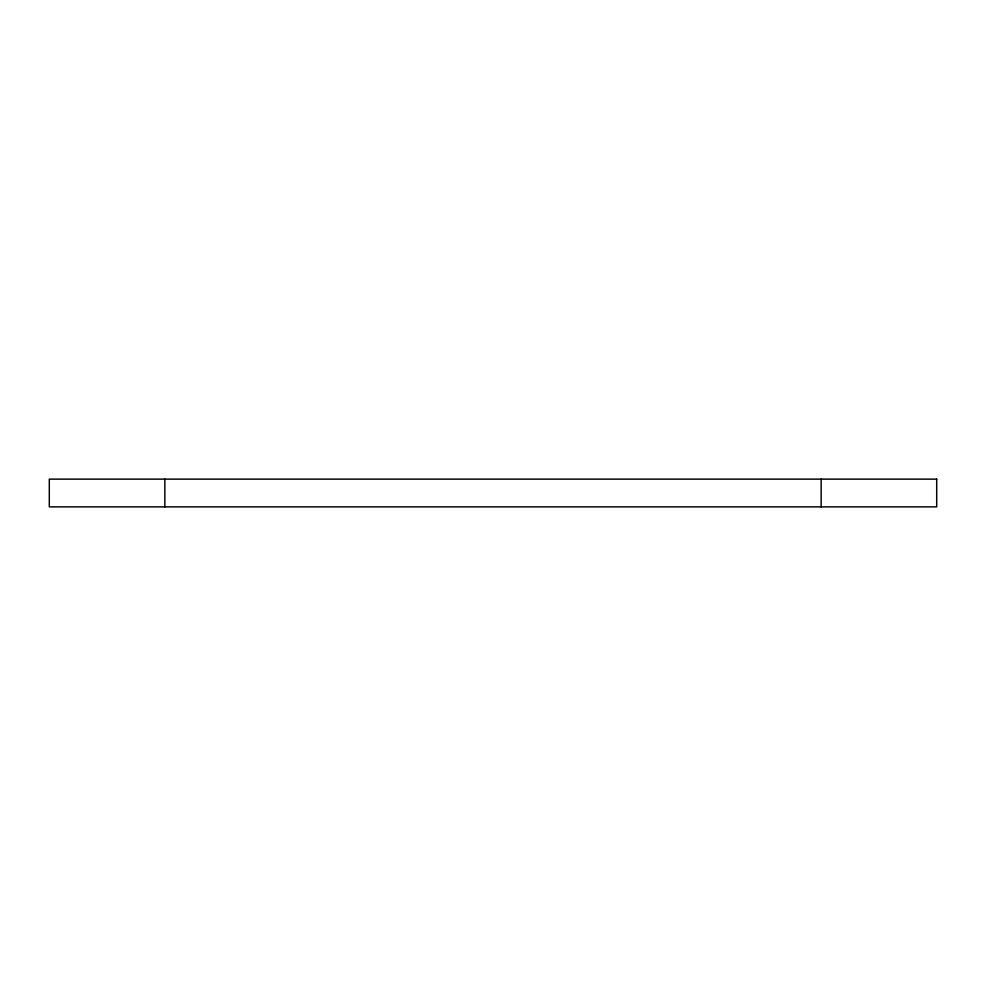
<?xml version="1.0" encoding="UTF-8"?>
<svg xmlns="http://www.w3.org/2000/svg" width="986" height="986" viewBox="0 0 986 986"><rect width="100%" height="100%" fill="white"/><g stroke="black" fill="none" stroke-linecap="round" stroke-linejoin="round"><path stroke-width="1.48" d="M821.153 479.134L821.153 506.866M164.847 479.134L164.847 506.866M936.7 479.134L49.3 479.134L49.3 506.866L936.7 506.866L936.7 479.134"/></g></svg>
